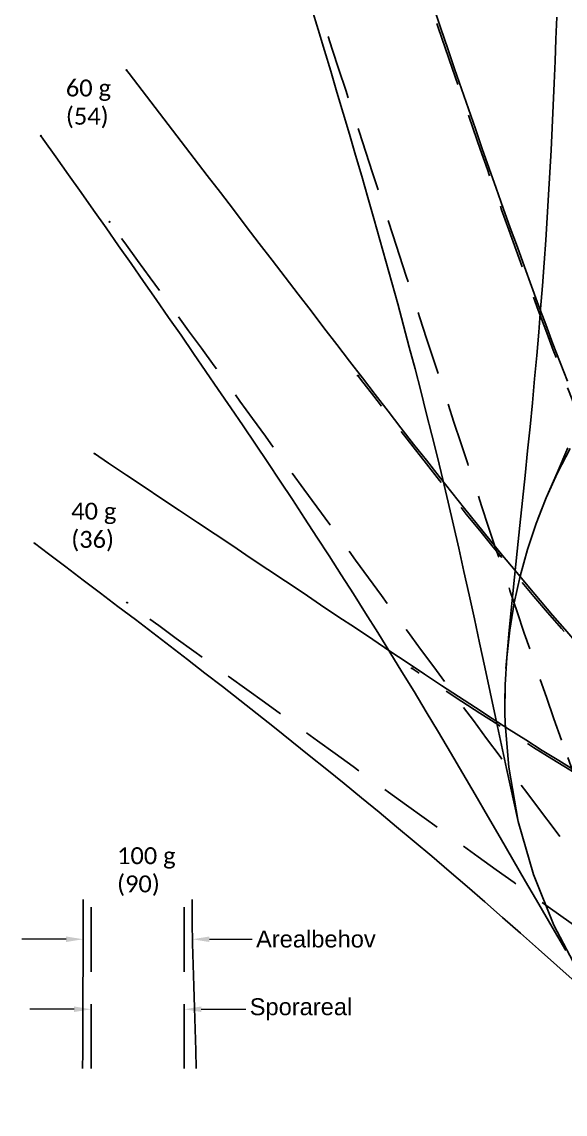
# Model space of a CAD drawing. Header units: millimetres. Extents: x -36.1 to 1.9, y -1.1 to 37.7.
# Drawn here: x -36.06 to -23.23, y -1.12 to 24.7 of the extents above; entities that cross this region are included whole.
import ezdxf
from ezdxf import colors
from ezdxf.entities.mleader import LeaderData, LeaderLine
from ezdxf.math import Vec2, Vec3

# ---------------------------------------------------------------- set-up
doc = ezdxf.new("R2010")
doc.units = ezdxf.units.MM
doc.linetypes.add('DASHEDX2', pattern=[1.5, 1, -0.5])
doc.layers.add('Tekst', color=4, linetype='Continuous')
doc.styles.add('BT standard', font='sanss___.ttf')
doc.styles.add('Legend', font='CALIBRI.TTF')
doc.styles.get("Standard").update_dxf_attribs({"font": 'romans'})

# ---------------------------------------------------------------- blocks, each defined once
blk = doc.blocks.new('*U3353')
at = {"color": 2, "lineweight": 0}
blk.add_circle((0, 0), 0.0127, dxfattribs=at)
blk = doc.blocks.new('*U3355')
at = {"color": 2, "lineweight": 0}
blk.add_circle((0, 0), 0.0127, dxfattribs=at)
blk = doc.blocks.new('*U3356')
at = {"color": 1, "lineweight": 0}
blk.add_circle((0, 0), 0.0127, dxfattribs=at)
blk = doc.blocks.new('*U3357')
at = {"color": 1, "lineweight": 0}
blk.add_circle((0, 0), 0.0127, dxfattribs=at)
blk = doc.blocks.new('*U3358')
at = {"color": 2, "lineweight": 0}
blk.add_circle((0, 0), 0.0127, dxfattribs=at)
blk = doc.blocks.new('*U3360')
at = {"color": 2, "lineweight": 0}
blk.add_circle((0, 0), 0.0127, dxfattribs=at)
blk = doc.blocks.new('*U3361')
at = {"color": 1, "lineweight": 0}
blk.add_circle((0, 0), 0.0127, dxfattribs=at)
blk = doc.blocks.new('*U3362')
at = {"color": 1, "lineweight": 0}
blk.add_circle((0, 0), 0.0127, dxfattribs=at)
blk = doc.blocks.new('signatur')
at = {"color": 1, "linetype": 'Continuous', "ltscale": 1.524, "flags": 128}
for points in [[(875.573, 75.73), (875.575, 76.108), (875.577, 76.618), (875.579, 77.128), (875.58, 77.638), (875.582, 78.147), (875.583, 78.657), (875.584, 79.166), (875.585, 79.675), (875.585, 79.721)], [(878.256, 75.73), (878.244, 76.155), (878.23, 76.66), (878.215, 77.166), (878.2, 77.672), (878.186, 78.178), (878.171, 78.684), (878.164, 79.191), (878.162, 79.698), (878.162, 79.721)]]:
    blk.add_lwpolyline(points, dxfattribs=at)
at = {"color": 2, "linetype": 'DASHEDX2', "ltscale": 1.524, "flags": 128}
for points in [[(875.773, 75.73), (875.773, 75.732), (875.773, 76.241), (875.773, 76.751), (875.773, 77.26), (875.773, 77.766), (875.773, 78.275), (875.773, 78.784), (875.773, 79.293), (875.773, 79.721)], [(877.974, 75.73), (877.974, 75.732), (877.974, 76.241), (877.974, 76.751), (877.974, 77.26), (877.974, 77.766), (877.974, 78.275), (877.974, 78.784), (877.974, 79.293), (877.974, 79.721)]]:
    blk.add_lwpolyline(points, dxfattribs=at)
at = {"layer": 'Tekst', "insert": (876.387, 80.96), "char_height": 0.4, "attachment_point": 1, "style": 'Legend'}
blk.add_mtext_dynamic_manual_height_columns('100 g \\P(90)', width=2.42155, gutter_width=12.5, heights=[0], dxfattribs=at)
ml = blk.add_multileader_mtext('Standard')
ml.set_content('', color=256)
ml.set_leader_properties(lineweight=9)
ml.build(insert=Vec2(0, 0))
ml.multileader.update_dxf_attribs({"text_right_attachment_type": 6, "dogleg_length": 0.1, "arrow_head_size": 0.4})
ctx = ml.context
ctx.base_point, ctx.char_height, ctx.arrow_head_size, ctx.landing_gap_size, ctx.plane_origin = Vec3(874.047, 79.085), 0.6, 0.4, 0.09, Vec3(875.584, 78.785)
ctx.right_attachment, ctx.text_align_type = 6, 2
notes = []
notes.append((ctx, [(0, (1, 1, 0), (874.327, 78.785), (-1, 0), 0.1, [(0, [(875.584, 78.785)], 0, [])])]))
ctx.mtext.insert, ctx.mtext.alignment, ctx.mtext.flow_direction = Vec3(874.137, 79.385), 3, 5
ml = blk.add_multileader_mtext('Standard')
ml.set_content('Arealbehov', color=256, style='BT standard')
ml.set_leader_properties(lineweight=9)
ml.build(insert=Vec2(0, 0))
ml.multileader.update_dxf_attribs({"text_right_attachment_type": 6, "dogleg_length": 0.1, "arrow_head_size": 0.4})
ctx = ml.context
ctx.base_point, ctx.char_height, ctx.arrow_head_size, ctx.landing_gap_size, ctx.plane_origin = Vec3(879.581, 78.784), 0.4, 0.4, 0.09, Vec3(878.124, 78.784)
ctx.right_attachment = 6
notes.append((ctx, [(0, (1, 1, 0), (879.526, 78.784), (1, 0), 0.0548, [(0, [(878.169, 78.785)], 0, [])])]))
ctx.mtext.insert, ctx.mtext.flow_direction = Vec3(879.671, 78.991), 5
ml = blk.add_multileader_mtext('Standard')
ml.set_content('', color=256)
ml.set_leader_properties(lineweight=9)
ml.build(insert=Vec2(0, 0))
ml.multileader.update_dxf_attribs({"text_right_attachment_type": 6, "dogleg_length": 0.1, "arrow_head_size": 0.4})
ctx = ml.context
ctx.base_point, ctx.char_height, ctx.arrow_head_size, ctx.landing_gap_size, ctx.plane_origin = Vec3(874.237, 77.43), 0.6, 0.4, 0.09, Vec3(875.773, 77.13)
ctx.right_attachment, ctx.text_align_type = 6, 2
notes.append((ctx, [(0, (1, 1, 0), (874.517, 77.13), (-1, 0), 0.1, [(0, [(875.773, 77.13)], 0, [])])]))
ctx.mtext.insert, ctx.mtext.alignment, ctx.mtext.flow_direction = Vec3(874.327, 77.73), 3, 5
ml = blk.add_multileader_mtext('Standard')
ml.set_content('Sporareal', color=256, style='BT standard')
ml.set_leader_properties(lineweight=9)
ml.build(insert=Vec2(0, 0))
ml.multileader.update_dxf_attribs({"text_right_attachment_type": 6, "dogleg_length": 0.1, "arrow_head_size": 0.4})
ctx = ml.context
ctx.base_point, ctx.char_height, ctx.arrow_head_size, ctx.landing_gap_size, ctx.plane_origin = Vec3(879.431, 77.13), 0.4, 0.4, 0.09, Vec3(877.929, 77.13)
ctx.right_attachment = 6
notes.append((ctx, [(0, (1, 1, 0), (879.331, 77.13), (1, 0), 0.1, [(0, [(877.974, 77.13)], 0, [])])]))
ctx.mtext.insert, ctx.mtext.flow_direction = Vec3(879.521, 77.39), 5
for ctx, leaders in notes:
    for number, flags, end, landing, length, lines in leaders:
        leader = LeaderData()
        leader.index, (leader.has_last_leader_line, leader.has_dogleg_vector, leader.attachment_direction) = number, flags
        leader.last_leader_point, leader.dogleg_vector, leader.dogleg_length = Vec3(end), Vec3(landing), length
        for number, points, colour, breaks in lines:
            line = LeaderLine()
            line.index, line.vertices, line.color, line.breaks = number, Vec3.list(points), colors.encode_raw_color(colour), breaks
            leader.lines.append(line)
        ctx.leaders.append(leader)
blk = doc.blocks.new('BUS 13 B')
at = {"color": 1, "linetype": 'Continuous', "ltscale": 1.524, "flags": 128}
for points in [[(-24.653, 8.638), (-24.646, 9.028), (-24.607, 9.677), (-24.548, 10.321), (-24.486, 10.955), (-24.422, 11.578), (-24.359, 12.191), (-24.295, 12.795), (-24.232, 13.391), (-24.171, 13.978), (-24.112, 14.558), (-24.054, 15.132), (-23.999, 15.699), (-23.947, 16.261), (-23.897, 16.818), (-23.85, 17.37), (-23.805, 17.919), (-23.763, 18.463), (-23.724, 19.005), (-23.686, 19.543), (-23.652, 20.079), (-23.619, 20.612), (-23.589, 21.143), (-23.56, 21.672), (-23.534, 22.2), (-23.509, 22.726), (-23.486, 23.25), (-23.464, 23.773), (-23.444, 24.295), (-23.426, 24.815)], [(-24.607, 9.677), (-24.534, 10.323), (-24.428, 10.965), (-24.288, 11.6), (-24.115, 12.227), (-23.91, 12.844), (-23.673, 13.45), (-23.417, 14.045), (-23.162, 14.629)], [(-23.174, 16.205), (-23.344, 16.648), (-23.514, 17.094), (-23.683, 17.544), (-23.852, 17.997), (-24.02, 18.453), (-24.188, 18.912), (-24.355, 19.373), (-24.522, 19.836), (-24.688, 20.3), (-24.854, 20.767), (-25.019, 21.235), (-25.183, 21.704), (-25.347, 22.175), (-25.511, 22.647), (-25.674, 23.12), (-25.837, 23.593), (-26, 24.068), (-26.162, 24.543), (-26.324, 25.02)], [(-23.865, 12.967), (-23.673, 13.45), (-23.404, 14.043), (-23.105, 14.62)], [(-24.627, 9.418), (-24.607, 9.677), (-24.534, 10.323), (-24.428, 10.965), (-24.288, 11.6), (-24.115, 12.227), (-23.91, 12.844), (-23.673, 13.45), (-23.404, 14.043), (-23.105, 14.62)], [(-22.949, 10.014), (-23.235, 10.343), (-23.524, 10.68), (-23.816, 11.023), (-24.11, 11.373), (-24.406, 11.729), (-24.703, 12.089), (-25.002, 12.455), (-25.301, 12.824), (-25.601, 13.197), (-25.902, 13.574), (-26.203, 13.954), (-26.505, 14.337), (-26.807, 14.722), (-27.109, 15.109), (-27.411, 15.499), (-27.714, 15.891), (-28.016, 16.284), (-28.318, 16.679), (-28.622, 17.075), (-28.926, 17.472), (-29.23, 17.869), (-29.535, 18.267), (-29.84, 18.666), (-30.146, 19.065), (-30.453, 19.465), (-30.759, 19.865), (-31.066, 20.265), (-31.373, 20.666), (-31.681, 21.067), (-31.989, 21.469), (-32.297, 21.871), (-32.605, 22.273), (-32.913, 22.675), (-33.221, 23.078), (-33.53, 23.481), (-33.592, 23.561)], [(-24.644, 8.117), (-24.651, 8.377), (-24.646, 9.028), (-24.607, 9.677), (-24.534, 10.323), (-24.428, 10.965), (-24.288, 11.6), (-24.115, 12.227), (-23.91, 12.844), (-23.673, 13.45), (-23.404, 14.043), (-23.105, 14.62)], [(-22.996, 7.003), (-23.379, 7.239), (-23.767, 7.481), (-24.158, 7.727), (-24.552, 7.978), (-24.948, 8.233), (-25.347, 8.491), (-25.747, 8.753), (-26.149, 9.018), (-26.553, 9.286), (-26.958, 9.556), (-27.365, 9.828), (-27.773, 10.101), (-28.183, 10.375), (-28.594, 10.649), (-29.006, 10.925), (-29.419, 11.201), (-29.834, 11.478), (-30.249, 11.755), (-30.665, 12.033), (-31.081, 12.312), (-31.499, 12.591), (-31.916, 12.87), (-32.335, 13.15), (-32.754, 13.429), (-33.173, 13.71), (-33.593, 13.99), (-34.013, 14.271), (-34.349, 14.496)], [(-22.987, 2.009), (-23.422, 2.398), (-23.852, 2.782), (-24.279, 3.16), (-24.704, 3.533), (-25.125, 3.901), (-25.545, 4.264), (-25.963, 4.623), (-26.379, 4.977), (-26.794, 5.328), (-27.209, 5.675), (-27.622, 6.018), (-28.035, 6.358), (-28.447, 6.695), (-28.859, 7.029), (-29.271, 7.361), (-29.682, 7.69), (-30.093, 8.018), (-30.504, 8.343), (-30.915, 8.666), (-31.326, 8.987), (-31.737, 9.307), (-32.148, 9.625), (-32.559, 9.942), (-32.97, 10.257), (-33.381, 10.572), (-33.792, 10.885), (-34.203, 11.197), (-34.614, 11.508), (-35.025, 11.819), (-35.437, 12.128), (-35.766, 12.376)], [(-5.417, -0.054), (-6.471, -0.117), (-7.532, -0.274), (-8.615, -0.523), (-9.741, -0.8), (-10.917, -1.032), (-12.112, -1.119), (-13.271, -1.026), (-14.374, -0.827), (-15.383, -0.571), (-16.169, -0.227), (-17.009, -0.054), (-18.063, -0.054), (-19.117, -0.054), (-19.117, -0.054), (-20.145, 0.09), (-21.161, 0.509), (-22.101, 1.216), (-22.883, 2.197), (-23.491, 3.345), (-23.977, 4.55), (-24.335, 5.8), (-24.56, 7.08), (-24.644, 8.117)]]:
    blk.add_lwpolyline(points, dxfattribs=at)
at = {"color": 5, "linetype": 'Continuous', "ltscale": 1.524, "flags": 128}
for points in [[(-25.125, 9.445), (-25.248, 10.022), (-25.37, 10.592), (-25.493, 11.154), (-25.616, 11.71), (-25.74, 12.261), (-25.865, 12.805), (-25.991, 13.345), (-26.118, 13.88), (-26.246, 14.411), (-26.375, 14.938), (-26.507, 15.461), (-26.639, 15.981), (-26.773, 16.498), (-26.908, 17.012), (-27.044, 17.524), (-27.182, 18.034), (-27.321, 18.541), (-27.461, 19.046), (-27.602, 19.55), (-27.745, 20.053), (-27.888, 20.553), (-28.032, 21.053), (-28.177, 21.551), (-28.323, 22.048), (-28.47, 22.544), (-28.617, 23.039), (-28.766, 23.533), (-28.914, 24.027), (-29.064, 24.52), (-29.214, 25.012)], [(-22.883, 2.197), (-23.491, 3.345), (-23.977, 4.55), (-24.335, 5.8), (-24.614, 7.052), (-24.874, 8.266), (-25.125, 9.445)]]:
    blk.add_lwpolyline(points, dxfattribs=at)
at = {"color": 2, "linetype": 'DASHEDX2', "ltscale": 1.524, "flags": 128}
for points in [[(-23.31, 7.72), (-23.491, 8.229), (-23.669, 8.737), (-23.845, 9.244), (-24.019, 9.749), (-24.192, 10.254), (-24.363, 10.757), (-24.532, 11.26), (-24.7, 11.761), (-24.868, 12.261), (-25.034, 12.76), (-25.199, 13.258), (-25.364, 13.755), (-25.527, 14.252), (-25.69, 14.747), (-25.853, 15.242), (-26.015, 15.736), (-26.177, 16.229), (-26.338, 16.722), (-26.499, 17.214), (-26.659, 17.706), (-26.82, 18.197), (-26.98, 18.687), (-27.139, 19.177), (-27.299, 19.667), (-27.458, 20.156), (-27.617, 20.645), (-27.776, 21.133), (-27.935, 21.621), (-28.094, 22.109), (-28.253, 22.597), (-28.411, 23.084), (-28.57, 23.572), (-28.728, 24.059), (-28.886, 24.545), (-29.044, 25.032), (-29.203, 25.518), (-29.361, 26.005), (-29.519, 26.491), (-29.677, 26.977), (-29.834, 27.462), (-29.992, 27.948), (-30.15, 28.434), (-30.308, 28.919), (-30.466, 29.405), (-30.623, 29.89), (-30.781, 30.375), (-30.939, 30.86), (-31.096, 31.346), (-31.254, 31.831), (-31.411, 32.313), (-31.568, 32.798), (-31.726, 33.284), (-31.884, 33.769), (-31.978, 34.059)], [(-16.971, 4.77), (-17.258, 5.072), (-17.542, 5.391), (-17.821, 5.725), (-18.096, 6.073), (-18.366, 6.433), (-18.631, 6.805), (-18.89, 7.188), (-19.144, 7.579), (-19.392, 7.98), (-19.635, 8.388), (-19.873, 8.803), (-20.106, 9.224), (-20.334, 9.651), (-20.558, 10.083), (-20.777, 10.52), (-20.992, 10.961), (-21.204, 11.406), (-21.411, 11.854), (-21.615, 12.305), (-21.816, 12.759), (-22.014, 13.216), (-22.209, 13.675), (-22.401, 14.136), (-22.591, 14.6), (-22.779, 15.065), (-22.964, 15.531), (-23.147, 15.999), (-23.329, 16.468), (-23.508, 16.939), (-23.686, 17.41), (-23.863, 17.883), (-24.038, 18.357), (-24.212, 18.831), (-24.384, 19.306), (-24.556, 19.782), (-24.726, 20.259), (-24.896, 20.736), (-25.064, 21.214), (-25.232, 21.692), (-25.399, 22.171), (-25.565, 22.65), (-25.731, 23.13), (-25.896, 23.61), (-26.06, 24.09), (-26.224, 24.57), (-26.387, 25.051), (-26.55, 25.532), (-26.713, 26.014), (-26.875, 26.495), (-27.037, 26.977), (-27.198, 27.459), (-27.359, 27.941), (-27.52, 28.424), (-27.617, 28.713)], [(-16.507, -0.004), (-17.041, 0.025), (-17.578, 0.105), (-18.112, 0.238), (-18.636, 0.429), (-19.141, 0.677), (-19.621, 0.984), (-20.064, 1.348), (-20.462, 1.766), (-20.812, 2.195), (-21.158, 2.622), (-21.499, 3.051), (-21.838, 3.48), (-22.173, 3.909), (-22.505, 4.338), (-22.835, 4.768), (-23.162, 5.197), (-23.487, 5.625), (-23.809, 6.053), (-24.13, 6.481), (-24.448, 6.908), (-24.765, 7.334), (-25.081, 7.759), (-25.395, 8.184), (-25.708, 8.609), (-26.019, 9.032), (-26.33, 9.455), (-26.64, 9.877), (-26.949, 10.299), (-27.257, 10.72), (-27.564, 11.141), (-27.871, 11.561), (-28.177, 11.98), (-28.483, 12.4), (-28.788, 12.818), (-29.093, 13.237), (-29.397, 13.654), (-29.701, 14.072), (-30.005, 14.489), (-30.308, 14.906), (-30.611, 15.323), (-30.914, 15.739), (-31.217, 16.155), (-31.519, 16.571), (-31.821, 16.987), (-32.123, 17.402), (-32.425, 17.817), (-32.727, 18.232), (-33.028, 18.647), (-33.33, 19.062), (-33.631, 19.477), (-33.932, 19.891), (-33.993, 19.974)], [(-10.057, 2.446), (-10.559, 2.447), (-11.048, 2.452), (-11.521, 2.464), (-11.973, 2.486), (-12.4, 2.518), (-12.799, 2.562), (-13.166, 2.618), (-13.497, 2.684), (-13.814, 2.765), (-14.146, 2.867), (-14.49, 2.99), (-14.843, 3.134), (-15.203, 3.297), (-15.567, 3.479), (-15.934, 3.679), (-16.303, 3.896), (-16.673, 4.129), (-17.043, 4.376), (-17.412, 4.637), (-17.779, 4.91), (-18.144, 5.195), (-18.507, 5.491), (-18.868, 5.796), (-19.226, 6.11), (-19.581, 6.433), (-19.933, 6.763), (-20.283, 7.1), (-20.629, 7.443), (-20.973, 7.792), (-21.315, 8.146), (-21.654, 8.505), (-21.99, 8.868), (-22.324, 9.235), (-22.656, 9.606), (-22.986, 9.981), (-23.314, 10.358), (-23.64, 10.738), (-23.964, 11.121), (-24.286, 11.507), (-24.607, 11.894), (-24.927, 12.284), (-25.245, 12.675), (-25.562, 13.068), (-25.877, 13.463), (-26.192, 13.859), (-26.505, 14.256), (-26.818, 14.654), (-27.129, 15.054), (-27.44, 15.455), (-27.75, 15.856), (-28.059, 16.259), (-28.121, 16.339)], [(-16.507, -0.004), (-17.041, 0.025), (-17.578, 0.105), (-18.112, 0.238), (-18.636, 0.429), (-19.141, 0.677), (-19.617, 0.978), (-20.066, 1.284), (-20.512, 1.59), (-20.955, 1.897), (-21.396, 2.204), (-21.835, 2.511), (-22.272, 2.819), (-22.707, 3.126), (-23.14, 3.433), (-23.571, 3.74), (-24.001, 4.047), (-24.429, 4.354), (-24.856, 4.66), (-25.282, 4.966), (-25.707, 5.272), (-26.131, 5.577), (-26.554, 5.883), (-26.976, 6.187), (-27.398, 6.492), (-27.818, 6.796), (-28.238, 7.1), (-28.658, 7.404), (-29.077, 7.708), (-29.495, 8.011), (-29.913, 8.314), (-30.331, 8.617), (-30.748, 8.919), (-31.165, 9.222), (-31.581, 9.524), (-31.997, 9.826), (-32.413, 10.128), (-32.829, 10.43), (-33.244, 10.731), (-33.576, 10.973)], [(-10.057, 2.446), (-10.559, 2.447), (-11.048, 2.452), (-11.521, 2.464), (-11.973, 2.486), (-12.4, 2.518), (-12.801, 2.562), (-13.203, 2.622), (-13.613, 2.698), (-14.031, 2.789), (-14.454, 2.896), (-14.882, 3.016), (-15.313, 3.149), (-15.746, 3.295), (-16.181, 3.453), (-16.618, 3.621), (-17.055, 3.799), (-17.492, 3.987), (-17.929, 4.183), (-18.366, 4.388), (-18.802, 4.6), (-19.238, 4.818), (-19.673, 5.043), (-20.107, 5.274), (-20.54, 5.51), (-20.972, 5.752), (-21.403, 5.997), (-21.833, 6.247), (-22.262, 6.501), (-22.69, 6.758), (-23.118, 7.019), (-23.544, 7.283), (-23.97, 7.549), (-24.395, 7.818), (-24.819, 8.09), (-25.242, 8.363), (-25.664, 8.639), (-26.086, 8.916), (-26.508, 9.195), (-26.844, 9.42)], [(-16.507, -0.004), (-17.578, 0.105), (-18.636, 0.429), (-19.621, 0.984), (-20.462, 1.766), (-21.13, 2.669), (-21.699, 3.633), (-22.164, 4.651), (-22.56, 5.675), (-22.941, 6.699), (-23.31, 7.72)]]:
    blk.add_lwpolyline(points, dxfattribs=at)
at = {"color": 3, "linetype": 'Continuous', "ltscale": 1.524, "flags": 128}
blk.add_lwpolyline([(-23.213, 2.753), (-23.535, 3.302), (-23.85, 3.844), (-24.159, 4.378), (-24.463, 4.904), (-24.762, 5.423), (-25.058, 5.935), (-25.351, 6.439), (-25.642, 6.937), (-25.932, 7.429), (-26.22, 7.915), (-26.508, 8.395), (-26.795, 8.87), (-27.081, 9.34), (-27.368, 9.806), (-27.655, 10.268), (-27.942, 10.726), (-28.229, 11.18), (-28.517, 11.631), (-28.805, 12.079), (-29.093, 12.524), (-29.382, 12.967), (-29.672, 13.408), (-29.962, 13.846), (-30.253, 14.282), (-30.544, 14.717), (-30.836, 15.149), (-31.128, 15.58), (-31.421, 16.01), (-31.714, 16.439), (-32.007, 16.866), (-32.301, 17.292), (-32.596, 17.717), (-32.89, 18.141), (-33.185, 18.565), (-33.481, 18.987), (-33.777, 19.409), (-34.073, 19.83), (-34.369, 20.25), (-34.665, 20.67), (-34.962, 21.089), (-35.259, 21.508), (-35.556, 21.927), (-35.616, 22.01)], dxfattribs=at)
for name, p in [('*U3362', (-33.592, 23.561)), ('*U3361', (-35.616, 22.01)), ('*U3358', (-33.993, 19.974)), ('*U3360', (-28.121, 16.339)), ('*U3357', (-34.349, 14.496)), ('*U3356', (-35.766, 12.376)), ('*U3353', (-33.576, 10.973)), ('*U3355', (-26.844, 9.42)), ('signatur', (-910.2, -75.769))]:
    blk.add_blockref(name, p)
at = {"layer": 'Tekst', "char_height": 0.4, "attachment_point": 1, "style": 'Legend'}
for s, insert in [('60 g \\P(54)', (-35.023, 23.338)), ('40 g \\P(36)', (-34.896, 13.335))]:
    blk.add_mtext_dynamic_manual_height_columns(s, width=2.42155, gutter_width=12.5, heights=[0], dxfattribs=dict(at, insert=insert))

msp = doc.modelspace()

# ---------------------------------------------------------------- block references
msp.add_blockref('BUS 13 B', (0, 0))

doc.saveas('drawing.dxf')
